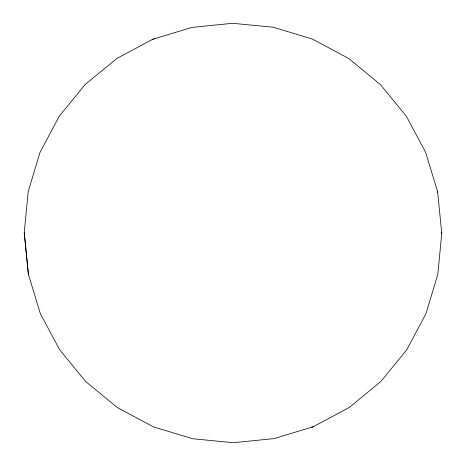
<?xml version="1.0" encoding="UTF-8"?>
<svg xmlns="http://www.w3.org/2000/svg" width="466" height="466" viewBox="0 0 466 466"><rect width="100%" height="100%" fill="white"/><g stroke="black" fill="none" stroke-linecap="round" stroke-linejoin="round"><path stroke-width="0.7" d="M24.238 232.598L28.181 191.73L39.989 152.44L59.223 116.25L85.127 84.544L116.716 58.547L152.778 39.255L191.916 27.401L232.627 23.3L273.344 27.255L312.517 39.121L348.632 58.431L380.303 84.457L406.317 116.185L425.668 152.405L437.615 191.718L441.762 233.402L437.819 274.27L426.011 313.56L406.777 349.75L380.873 381.456L349.284 407.453L313.222 426.745L274.084 438.599L233.373 442.7L192.656 438.745L153.483 426.879L117.368 407.569L85.697 381.543L59.683 349.815L40.332 313.595L28.385 274.282L24.238 232.598L28.385 274.282M152.778 39.255L154.298 38.794M311.702 427.205L313.222 426.745M441.698 232.621L441.762 233.402M437.615 191.718L437.679 192.51"/></g></svg>
